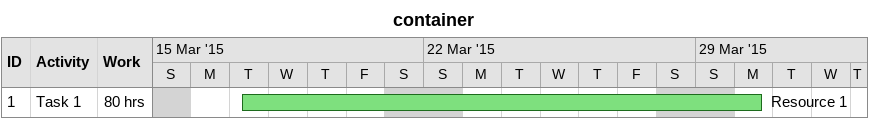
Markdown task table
container

| ID | Task | Start | Finish | Resources | Work (h) |
|---|---|---|---|---|---|
| 1 | Task 1 | 2015-03-17 | 2015-03-30 | Resource 1 | 80 |
